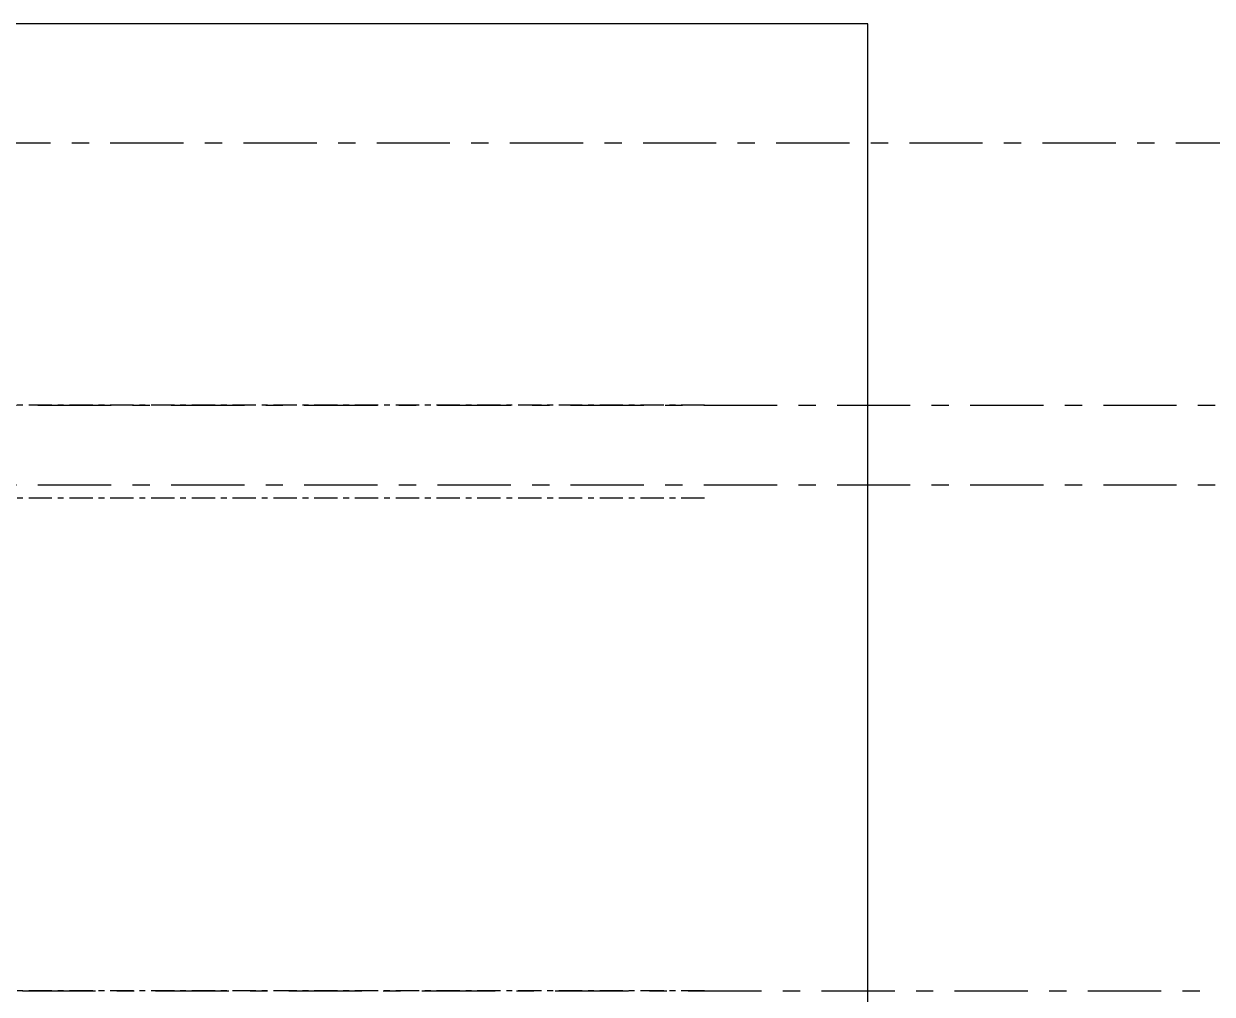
# Model space of a CAD drawing. Header units: millimetres. Extents: x 663313 to 1226001, y 1431724 to 1620898.
# Drawn here: x 870274 to 879198, y 1518529 to 1525819 of the extents above; entities that cross this region are included whole.
import ezdxf

# ---------------------------------------------------------------- set-up
doc = ezdxf.new("R2010")
doc.units = ezdxf.units.MM
for name, pattern in [('CENTER', [50.8, 31.75, -6.35, 6.35, -6.35]), ('DPA_Grid _ Level 100', [1000, 550, -160, 130, -160]), ('TA_GL_000.70000', [1.925, 0.7, -0.175, 0.175, -0.175, 0.7])]:
    doc.linetypes.add(name, pattern=pattern)
doc.layers.add('000 - 0_HIDE_OBJ_FRAMING_DEF_SUB', color=7, linetype='Continuous', plot=False)
for name, color, linetype in [('000 - 0_SYM_DWG_GRIDLINE_MAIN_COLOR_251', 7, 'Continuous'), ('000 - GRID', 7, 'CENTER'), ('_PP-Dim', 7, 'Continuous')]:
    doc.layers.add(name, color=color, linetype=linetype)
doc.styles.add('TA', font='', dxfattribs={"height": 4.5})
doc.styles.get('TA').set_extended_font_data('Cordia New')

# ---------------------------------------------------------------- blocks, each defined once
blk = doc.blocks.new('A$Cbc3bdfda')
at = {"layer": 'Defpoints', "color": 7}
blk.add_lwpolyline([(0, -400), (775, -400), (775, 0), (0, 0)], close=True, dxfattribs=at)
blk = doc.blocks.new('A$Cc320a9d8')
at = {"layer": '000 - 0_HIDE_OBJ_FRAMING_DEF_SUB', "color": 7, "linetype": 'DPA_Grid _ Level 100'}
for p, q in [((-65306.6832, 16120), (-1377.2261, 16120)), ((-52850.2314, 14150), (-787.2757, 14150)), ((-52850.2314, 13550), (0, 13550)), ((-53966.9975, 9750), (0, 9750))]:
    blk.add_line(p, q, dxfattribs=at)
blk = doc.blocks.new('*U4814')
at = {"layer": '000 - 0_SYM_DWG_GRIDLINE_MAIN_COLOR_251', "color": 7, "linetype": 'ByBlock', "ltscale": 5}
blk.add_line((155.4, 0), (-495.4, 0), dxfattribs=at)
at = {"color": 7, "style": 'TA', "flags": 1}
blk.add_attdef('LOCATION', (6, -6), '', height=4.5, rotation=270, dxfattribs=at)
blk = doc.blocks.new('W-1-PP18-ST_ENT4_REV00_20260601-021503_ELEVATION_2_DIMS')
at = {"layer": '000 - GRID', "color": 7, "linetype": 'TA_GL_000.70000', "xscale": -50.00000000000043, "yscale": 50.00000000000043, "zscale": 50.00000000000043, "rotation": 180}
for p in [(0, 115350), (0, 114650), (0, 110950)]:
    blk.add_blockref('*U4814', p, dxfattribs=at)

msp = doc.modelspace()

# ---------------------------------------------------------------- block references
at = {"color": 7}
msp.add_blockref('W-1-PP18-ST_ENT4_REV00_20260601-021503_ELEVATION_2_DIMS', (867616.0065, 1407605.0011), dxfattribs=at)
at = {"layer": '_PP-Dim', "color": 7, "xscale": 50, "yscale": 50, "zscale": 50}
msp.add_blockref('A$Cbc3bdfda', (837862.5634, 1525819.1136), dxfattribs=at)

# ---------------------------------------------------------------- next in the draw order: block references
at = {"color": 7}
msp.add_blockref('A$Cc320a9d8', (893230.7929, 1508805.0011), dxfattribs=at)

doc.saveas('drawing.dxf')
